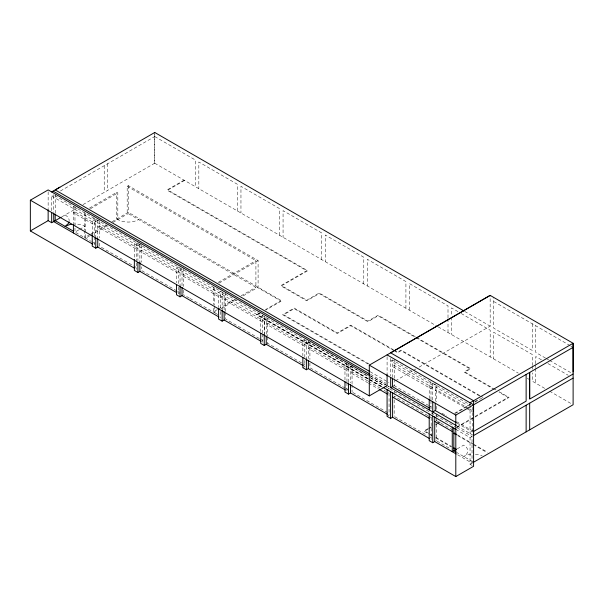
<?xml version="1.0" encoding="UTF-8"?>
<svg xmlns="http://www.w3.org/2000/svg" width="607" height="607" viewBox="0 0 607 607"><rect width="100%" height="100%" fill="white"/><g stroke="black" fill="none" stroke-linecap="round" stroke-linejoin="round"><path stroke-width="0.46" stroke-dasharray="3.04 2.28" d="M51.678 210.75L51.678 196.046L53.795 194.817M55.214 213.216L55.214 194.604M154.747 163.215L154.747 134.109M222.147 296.869L183.58 274.599L182.017 275.502L220.591 297.771L222.147 296.869L222.147 292.24M392.441 377.486L392.441 359.997L470.205 404.892M394.209 379.216L394.209 385.635L392.441 386.659M394.209 378.305L394.209 358.98M430.985 400.658L430.985 408.913L432.753 407.889M430.985 399.74L430.985 382.251L429.217 383.275L429.217 397.98M432.753 400.021L432.753 385.316L435.249 383.874L435.249 401.364M472.178 465.486L470.053 464.256L470.053 437.594L457.079 430.105M60.427 190.993L154.724 136.552M62.051 216.714L77.317 207.905M83.022 204.605L154.724 163.215L154.732 132.463M89.373 208.148L116.779 192.32L117.819 192.92L117.819 219.582A14.712 8.49 0 0 0 138.624 219.582M127.182 186.319L255.911 260.638L255.911 287.301L127.182 212.981L127.182 186.319L128.327 185.659L258.096 260.578L258.096 287.24L242.064 296.497M90.413 208.747L117.819 192.92M78.773 229.878L74.972 232.071L74.972 205.416M79.532 229.438L84.851 226.373A13.976 8.066 0 0 0 78.584 224.279L76.793 224.074A13.976 8.066 0 0 0 74.972 224.006M95.785 221.502L99.313 219.468M90.185 234.34L84.54 237.595L84.54 231.176M90.989 233.877L106.301 225.03M111.946 221.775L128.327 212.321L281.701 300.867L265.684 310.116M184.058 180.142L166.91 190.044L306.664 270.73L280.662 285.738L306.77 300.806L319.252 293.606L367.925 321.702L378.115 315.822L414.96 337.09M184.581 180.438L167.949 190.044L307.703 270.73L281.701 285.738L306.77 300.207L319.252 293.006L367.925 321.103L378.115 315.223L415.841 336.999M89.608 235.873L85.579 238.202L85.579 212.465M90.413 235.41L107.34 225.637M112.985 222.374L128.221 213.581M137.903 245.82L141.431 243.786M180.044 270.161L182.017 269.015L182.017 286.504M180.044 292.733L178.481 293.636L178.481 287.217M182.017 295.677L183.58 294.774L189.194 298.022M218.186 282.414L255.911 260.638M219.173 283.052L258.096 260.578M217.367 309.555L213.269 311.922L213.269 308.25M218.186 309.077L234.59 299.608M241.146 295.821L255.911 287.301M189.999 298.485L214.309 312.522L217.572 310.632M220.834 308.751L236.351 299.79M258.946 313.409L256.533 314.798L368.176 379.254M265.38 309.691L280.662 300.867L257.573 287.536M260.077 313.356L257.679 314.737L369.344 379.284M306.383 343.099L309.919 341.058L309.919 359.465M302.847 367.721L304.82 366.582L304.82 358.327M344.973 379.99L344.973 365.141L346.954 364.003L346.954 381.735M367.364 375.892L350.489 366.044L348.509 367.189L344.973 365.141M392.441 359.997L390.673 361.021L468.437 405.916M395.521 380.741L412.654 370.854M413.466 370.384L415.916 368.973M419.179 367.083L490.19 326.141L490.145 295.366M387.091 389.694L389.064 388.556L385.043 386.211M432.753 387.714L430.985 388.738L392.441 366.484L394.209 365.46L432.753 387.714L432.753 383.085M387.084 416.356L389.064 415.218L389.064 390.407M427.836 428.709L423.777 431.053L429.399 434.301M428.648 428.238L431.896 426.364M436.767 423.549L440.014 421.675M454.453 413.337L469.833 404.459M474.704 401.644L477.952 399.77M428.064 429.179L424.817 431.053L429.49 433.755M428.876 428.709L432.123 426.835M435.371 424.953L436.994 424.02M437.806 423.549L441.061 421.675M455.273 413.466L470.797 404.505M474.886 402.145L482.239 397.896M457.154 426.789L474.386 416.842M475.205 416.372L508.021 397.426L499.053 392.251M456.555 427.738L509.061 397.426L499.28 391.781M472.549 407.267L472.549 432.07L470.053 433.512L470.053 406.493M470.053 437.594L472.034 436.456L472.034 463.118L457.01 454.446M457.238 448.839L463.71 445.106A13.976 8.066 0 0 1 463.71 456.51A13.976 8.066 0 0 1 471.768 454.218M470.053 464.256L473.589 462.215L456.874 452.564M346.954 364.003L308.356 341.961L308.356 358.532M493.726 301.52L569.867 345.474M570.679 345.944L573.114 347.356M464.727 311.437L490.145 326.111M545.511 358.084L535.769 352.455L535.769 325.792M546.323 358.547L548.758 359.959M549.57 360.421L571.491 373.077M154.747 136.56L195.295 159.967L195.295 186.63M457.982 311.626L451.547 307.908L451.547 316.186M461.206 313.493L490.19 330.223L490.19 356.886M541.452 359.822L535.769 356.537L535.769 363.889M547.946 363.57L568.243 375.285M154.724 163.215L437.344 326.376M438.163 326.847L518.302 373.115M527.316 378.32L530.594 380.21M544.699 388.351L532.233 381.158L532.233 372.88M549.57 391.166L571.491 403.822M416.66 337.477L470.782 368.722L465.061 372.023L492.763 388.017M415.78 337.568L469.742 368.722L464.021 372.023L494.166 389.428M493.582 388.488L496.025 389.899M479.78 395.536L401.098 350.11L397.562 352.151L394.277 350.254M480.6 396.007L483.058 397.426M479.568 396.007L401.098 350.709L397.562 352.75L395.104 351.332M393.457 349.776L350.763 325.132L337.242 332.932L294.183 308.075L282.634 314.737L368.548 364.337M394.277 350.854L350.763 325.731L337.242 333.539L294.183 308.675L283.681 314.737L369.155 364.086M468.725 408.488L436.289 389.755L435.249 390.354L466.062 408.147M469.446 408.906L473.589 411.296M466.874 408.617L472.549 411.895M117.819 219.582L116.779 218.983L116.779 192.32M370.126 371.734L388.988 382.622M393.89 385.453L428.132 405.226M428.648 405.522L431.934 407.418M441.964 413.208L446.828 416.023M456.563 421.637L472.785 431M457.147 423.178L472.549 432.07M370.505 374.352L386.082 383.351M369.868 375.672L389.474 386.985M456.965 425.955L473.589 435.553M366.104 375.301L53.651 194.9L53.72 212.412M370.202 377.668L384.148 385.711M384.967 386.189L430.371 412.403M431.19 412.874L456.221 427.328M457.01 427.783L472.034 436.456M51.678 196.046L382.167 386.856M368.988 379.724L382.038 387.266M367.645 380.87L352.045 371.863L350.489 372.766L367.728 382.721M368.464 381.348L379.952 387.979M384.056 390.347L385.703 391.295M386.522 391.773L388.981 393.192M427.821 415.613L394.163 396.181L394.163 416.356M428.648 416.091L431.926 417.988M436.289 420.499L452.936 430.113M368.548 383.192L378.396 388.882M457.344 434.824L472.861 443.778M473.68 444.248L487.558 452.268M457.875 435.727L472.466 444.149M473.278 444.62L487.049 452.572M430.272 434.202L431.835 435.105M435.735 437.359L451.562 446.494M430.204 434.764L431.805 435.689M435.826 438.011L451.092 446.82M75.769 232.534L91.073 241.366M91.854 241.821L94.988 243.635M136.256 267.459L99.313 246.123L99.313 241.54M176.827 290.874L141.431 270.449L141.431 266.777M177.631 291.345L179.24 292.271M215.09 312.969L219.013 315.238M259.333 338.516L225.683 319.092L225.683 312.666M260.153 338.987L263.438 340.884M266.685 342.758L304.76 364.746M345.224 388.108L309.919 367.721L309.919 363.138M346.051 388.579L348.509 390.005M352.872 392.517L388.981 413.367M394.982 416.834L427.002 435.318M430.287 437.215L431.926 438.163M437.086 441.137L450.644 448.968M370.164 379.762L382.478 386.879M370.536 375.93L385.802 384.838M386.606 385.308L389.019 386.72M370.581 377.766L384.246 385.741M535.769 364.815L535.769 367.569M535.769 368.487L535.769 383.199M532.233 323.751L532.233 350.414L493.726 328.182L493.726 297.438M532.233 365.528L532.233 354.496L493.726 332.264L493.726 358.927M532.233 366.446L532.233 369.208M470.053 402.767L470.053 405.567M451.547 317.104L451.547 334.571M448.004 317.818L448.004 305.867L409.452 283.606L409.452 310.268M448.004 318.743L448.004 332.53M436.289 385.126L436.289 401.682M436.289 406.265L436.289 409.93M436.289 414.02L436.289 416.797M436.289 417.722L436.289 423.254M436.289 424.172L436.289 440.674M432.753 411.978L432.753 414.756M431.19 417.51L431.19 439.536M405.916 308.227L405.916 281.565L367.318 259.28L367.318 285.943M394.163 391.545L394.163 394.33M390.627 358.373L390.627 375.938M387.091 356.734L387.091 374.436M363.783 283.901L363.783 257.239L325.246 234.992L325.246 261.655M352.045 365.141L352.045 383.791M352.045 384.709L352.045 392.046M350.489 366.044L350.489 382.858M348.509 363.1L348.509 382.668M346.954 382.645L346.954 390.9M321.71 259.614L321.71 232.951L283.067 210.644L283.067 237.307M306.383 340.868L306.383 358.342M304.82 357.409L304.82 339.92L302.847 341.058L302.847 355.77M279.531 235.258L279.531 208.603L240.956 186.326L240.956 212.989M267.786 318.599L267.786 336.066M267.786 336.984L267.786 343.403M266.23 334.214L266.23 317.636L264.242 318.781L264.242 333.493M264.257 316.55L264.257 334.017M262.694 333.084L262.694 315.594L260.707 316.74L260.707 331.452M262.694 334.002L262.694 342.257M237.42 210.948L237.42 184.285L198.83 162.008L198.83 188.671M225.683 292.43L225.683 311.755M224.127 309.904L224.127 293.325L222.147 294.471L222.147 309.707M220.591 307.863L220.591 291.284L218.611 292.43L218.611 307.142M220.591 311.528L220.591 317.947M214.309 287.71L214.309 305.184M214.309 306.103L214.309 312.522M213.269 287.111L213.269 304.585M183.58 268.119L183.58 286.527M183.58 290.192L183.58 294.774M180.044 267.93L180.044 285.396M178.481 283.545L178.481 266.974L176.5 268.119L176.5 282.824M141.431 244.712L141.431 262.194M139.876 244.682L139.876 262.178M137.895 242.671L137.903 260.532M136.34 261.966L136.34 242.641L134.359 243.786L134.359 258.491M136.34 262.884L136.34 269.303M128.327 185.659L128.327 212.321M107.75 163.67L107.75 190.332M104.214 165.711L104.214 192.373M99.313 220.394L99.313 237.876M97.75 220.364L97.75 237.853M95.777 219.279L95.777 237.132M94.214 235.812L94.214 218.323L92.241 219.461L92.241 234.173M94.214 236.73L94.214 244.985M84.54 212.791L84.54 230.258M73.409 206.312L73.409 223.801M48.143 191.782L48.143 208.55M475.418 454.218A13.976 8.066 0 0 1 482.095 455.819M65.093 214.961A13.976 8.066 0 0 1 68.705 218.581L69.061 219.613A13.976 8.066 0 0 1 69.183 220.667M74.972 211.896L73.409 212.799L94.214 224.81L95.777 223.907L74.972 211.896M99.313 225.948L97.75 226.851L136.34 249.128L137.895 248.225L99.313 225.948M141.431 250.266L139.876 251.169L178.481 273.461L180.044 272.558L141.431 250.266M225.683 298.91L224.127 299.812L262.694 322.082L264.257 321.179L225.683 298.91M267.786 323.228L266.23 324.123L304.82 346.407L306.383 345.504L267.786 323.228M309.919 347.545L308.356 348.448L346.954 370.725L348.509 369.822L309.919 347.545"/><path stroke-width="0.91" d="M369.048 375.194L48.143 189.915L30.35 200.189L30.35 230.933L48.143 220.66L51.678 222.708L51.678 212.594M53.72 213.33L53.757 221.623L55.207 220.667L55.214 214.15M456.267 425.553L390.673 387.683L392.441 386.659L392.441 378.404M432.753 401.864L432.753 411.971L435.249 410.537L456.335 422.707M526.132 374.473L526.132 401.136L473.589 431.471L473.589 435.553L573.114 378.1L573.114 374.018L529.668 399.095L529.668 372.432L529.668 398.275M573.114 371.916L573.114 343.266L490.145 295.366L369.299 365.141L369.299 395.885L387.091 385.612L387.091 374.436M59.873 187.229L55.214 189.923L369.306 371.256M51.678 191.964L154.747 132.478M51.678 222.708L61.292 217.154M92.241 235.091L92.241 246.123L95.777 248.164L97.75 247.026L134.693 268.355M134.359 259.409L134.359 270.441L137.903 272.49L139.876 271.344L176.872 292.711M176.5 284.668L176.5 294.782L180.036 296.823L182.017 295.677L218.945 316.998M218.611 308.06L218.611 319.092L222.147 321.133L224.127 319.988L261.056 341.309M260.707 333.289L260.707 343.403L264.242 345.444L266.23 344.298L303.181 365.634M302.847 357.606L302.847 367.721L306.383 369.762L308.356 368.624L345.307 389.952M490.19 295.397L390.673 352.849L473.589 400.726L473.589 466.297L455.804 476.571L30.35 230.933M344.973 381.841L344.973 392.046L348.509 394.087L350.489 392.941L387.425 414.27M387.084 389.702L387.084 416.356L390.62 418.398L392.6 417.259L429.551 438.588M470.053 402.767L573.114 343.266L573.114 374.011M369.299 365.141L455.804 415.082L573.114 347.356M429.21 414.02L429.21 440.682L432.745 442.723L434.726 441.577L456.221 453.99M473.589 462.215L573.114 404.755L573.114 378.1M154.732 132.463L463.9 310.966M387.091 354.867L473.589 404.808L473.49 411.235M392.441 386.659L429.339 407.965M53.128 191.122L369.686 373.882M382.987 387.327L456.267 429.635M379.216 389.353L387.425 394.095M392.6 397.084L429.551 418.413M434.726 421.402L452.268 431.531M454.082 432.935L456.532 434.354M453.824 433.39L456.259 434.794M30.35 200.189L369.299 395.885M453.998 447.898L456.434 449.309M453.497 448.216L455.91 449.605L452.268 451.707L452.268 426.903M55.207 220.667L73.447 231.199M456.107 452.124L453.831 450.804L453.831 427.852M53.644 221.57L92.613 244.06M529.668 403.177L529.668 429.839M526.132 405.218L526.132 431.881M455.804 415.082L455.804 476.571M435.249 403.2L435.249 410.537M434.726 416.766L434.726 441.577M432.745 416.061L432.745 442.723M429.217 398.898L429.217 409.93M392.6 392.448L392.6 417.259M390.673 377.569L390.673 387.683M390.62 391.743L390.62 418.398M350.489 384.686L350.489 392.941M348.509 382.956L348.509 394.087M308.356 360.368L308.356 368.624M306.383 358.729L306.383 369.762M266.23 336.043L266.23 344.298M264.242 334.411L264.242 345.444M224.127 311.732L224.127 319.988M222.147 310.101L222.147 321.133M182.017 287.422L182.017 295.677M180.044 285.783L180.036 296.823M139.876 262.178L139.876 271.344M137.903 262.368L137.903 272.49M97.75 238.771L97.75 247.026M95.785 238.05L95.777 248.164M73.409 224.719L73.409 232.974M48.143 209.483L48.143 220.66M71.353 224.279A13.976 8.066 0 0 0 69.623 224.62L65.093 226.373L68.121 223.755A13.976 8.066 0 0 0 69.061 221.722"/></g></svg>
